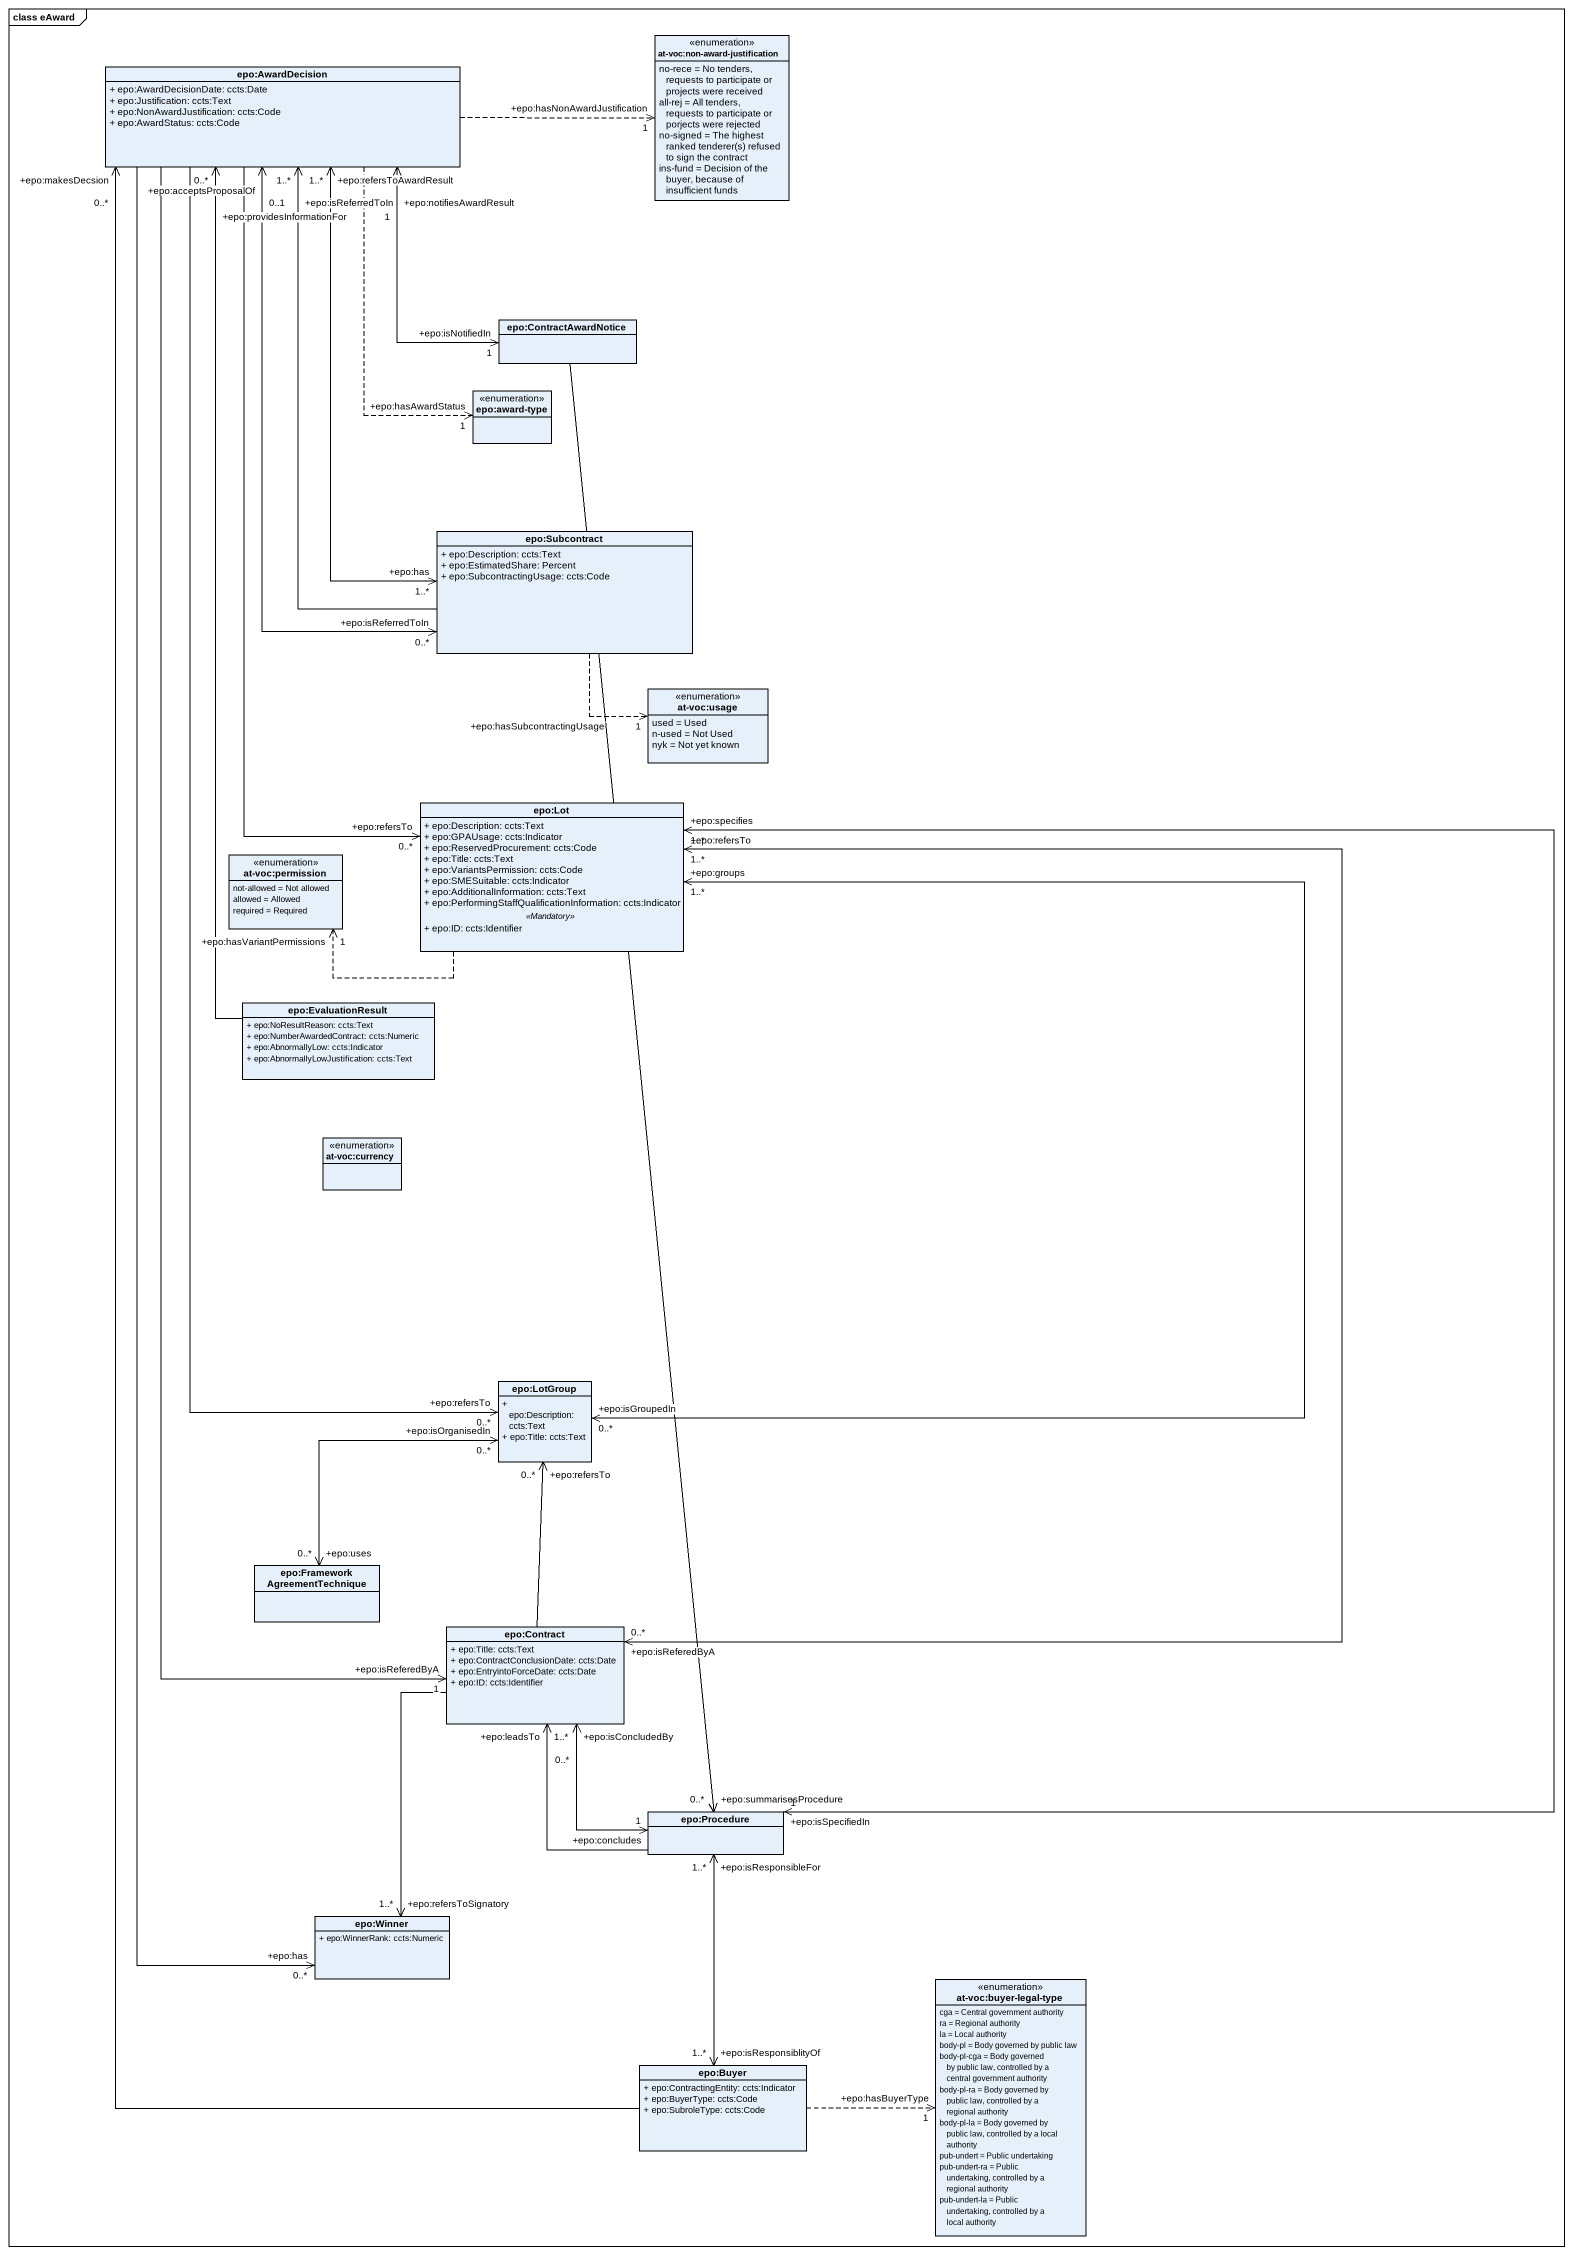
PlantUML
@startuml
mainframe class eAward
hide circle
hide empty members
skinparam classAttributeIconSize 0
enum "at-voc:non-award-justification" as at_voc_non_award {
  no-rece = No tenders, requests to participate or projects were received
  all-rej = All tenders, requests to participate or porjects were rejected
  {field} no-signed = The highest ranked tenderer(s) refused to sign the contract
  ins-fund = Decision of the buyer, because of insufficient funds
}
class "epo:AwardDecision" as epo_AwardDecision {
  + epo:AwardDecisionDate: ccts:Date
  + epo:Justification: ccts:Text
  + epo:NonAwardJustification: ccts:Code
  + epo:AwardStatus: ccts:Code
}
class "epo:ContractAwardNotice" as epo_ContractAwardNotice
enum "epo:award-type" as epo_award_type
class "epo:Subcontract" as epo_Subcontract {
  + epo:Description: ccts:Text
  + epo:EstimatedShare: Percent
  + epo:SubcontractingUsage: ccts:Code
}
enum "at-voc:usage" as at_voc_usage {
  used = Used
  n-used = Not Used
  nyk = Not yet known
}
class "epo:Lot" as epo_Lot {
  + epo:Description: ccts:Text
  + epo:GPAUsage: ccts:Indicator
  + epo:ReservedProcurement: ccts:Code
  + epo:Title: ccts:Text
  + epo:VariantsPermission: ccts:Code
  + epo:SMESuitable: ccts:Indicator
  + epo:AdditionalInformation: ccts:Text
  + epo:PerformingStaffQualificationInformation: ccts:Indicator
  .. <<Mandatory>> ..
  + epo:ID: ccts:Identifier
}
enum "at-voc:permission" as at_voc_permission {
  not-allowed = Not allowed
  allowed = Allowed
  required = Required
}
class "epo:EvaluationResult" as epo_EvaluationResult {
  + epo:NoResultReason: ccts:Text
  + epo:NumberAwardedContract: ccts:Numeric
  + epo:AbnormallyLow: ccts:Indicator
  + epo:AbnormallyLowJustification: ccts:Text
}
enum "at-voc:currency" as at_voc_currency
class "epo:LotGroup" as epo_LotGroup {
  + epo:Description: ccts:Text
  + epo:Title: ccts:Text
}
class "epo:FrameworkAgreementTechnique" as epo_FrameworkAgreementTechni
class "epo:Contract" as epo_Contract {
  + epo:Title: ccts:Text
  + epo:ContractConclusionDate: ccts:Date
  + epo:EntryintoForceDate: ccts:Date
  + epo:ID: ccts:Identifier
}
class "epo:Procedure" as epo_Procedure
class "epo:Winner" as epo_Winner {
  + epo:WinnerRank: ccts:Numeric
}
enum "at-voc:buyer-legal-type" as at_voc_buyer_legal_type {
  cga = Central government authority
  ra = Regional authority
  la = Local authority
  body-pl = Body governed by public law
  body-pl-cga = Body governed by public law, controlled by a central government authority
  body-pl-ra = Body governed by public law, controlled by a regional authority
  body-pl-la = Body governed by public law, controlled by a local authority
  pub-undert = Public undertaking
  pub-undert-ra = Public undertaking, controlled by a regional authority
  pub-undert-la = Public undertaking, controlled by a local authority
}
class "epo:Buyer" as epo_Buyer {
  + epo:ContractingEntity: ccts:Indicator
  + epo:BuyerType: ccts:Code
  + epo:SubroleType: ccts:Code
}
epo_AwardDecision .right.> "+epo:hasNonAwardJustification\n1" at_voc_non_award
epo_AwardDecision ..> "+epo:hasAwardStatus\n1" epo_award_type
epo_AwardDecision --> "+epo:refersTo\n0..*" epo_Lot
epo_AwardDecision --> "+epo:refersTo\n0..*" epo_LotGroup
epo_AwardDecision --> "+epo:isReferedByA\n1" epo_Contract
epo_AwardDecision --> "+epo:has\n0..*" epo_Winner
epo_ContractAwardNotice "+epo:isNotifiedIn\n1" <-up-> "+epo:notifiesAwardResult\n1" epo_AwardDecision
epo_ContractAwardNotice --> "+epo:summarisesProcedure\n0..*" epo_Procedure
epo_Subcontract "+epo:has\n1..*" <-up-> "+epo:refersToAwardResult\n1..*" epo_AwardDecision
epo_Subcontract -up-> "+epo:isReferredToIn\n1..*" epo_AwardDecision
epo_Subcontract "+epo:isReferredToIn\n0..*" <-up-> "+epo:acceptsProposalOf\n0..1" epo_AwardDecision
epo_Subcontract ..> "+epo:hasSubcontractingUsage\n1" at_voc_usage
epo_Lot .left.> "+epo:hasVariantPermissions\n1" at_voc_permission
epo_Lot "+epo:groups\n1..*" <--> "+epo:isGroupedIn\n0..*" epo_LotGroup
epo_EvaluationResult -up-> "+epo:providesInformationFor\n0..*" epo_AwardDecision
epo_FrameworkAgreementTechni "+epo:uses\n0..*" <-up-> "+epo:isOrganisedIn\n0..*" epo_LotGroup
epo_Contract "+epo:isReferedByA\n0..*" <-up-> "+epo:refersTo\n1..*" epo_Lot
epo_Contract -up-> "+epo:refersTo\n0..*" epo_LotGroup
epo_Contract --> "+epo:refersToSignatory\n1..*" epo_Winner
epo_Procedure "+epo:isSpecifiedIn\n1" <-up-> "+epo:specifies\n1..*" epo_Lot
epo_Procedure -up-> "+epo:leadsTo\n1..*" epo_Contract
epo_Procedure "+epo:concludes\n1" <-up-> "+epo:isConcludedBy\n0..*" epo_Contract
epo_Procedure "+epo:isResponsibleFor\n1..*" <--> "+epo:isResponsiblityOf\n1..*" epo_Buyer
epo_Buyer -up-> "+epo:makesDecsion\n0..*" epo_AwardDecision
epo_Buyer .right.> "+epo:hasBuyerType\n1" at_voc_buyer_legal_type
@enduml
